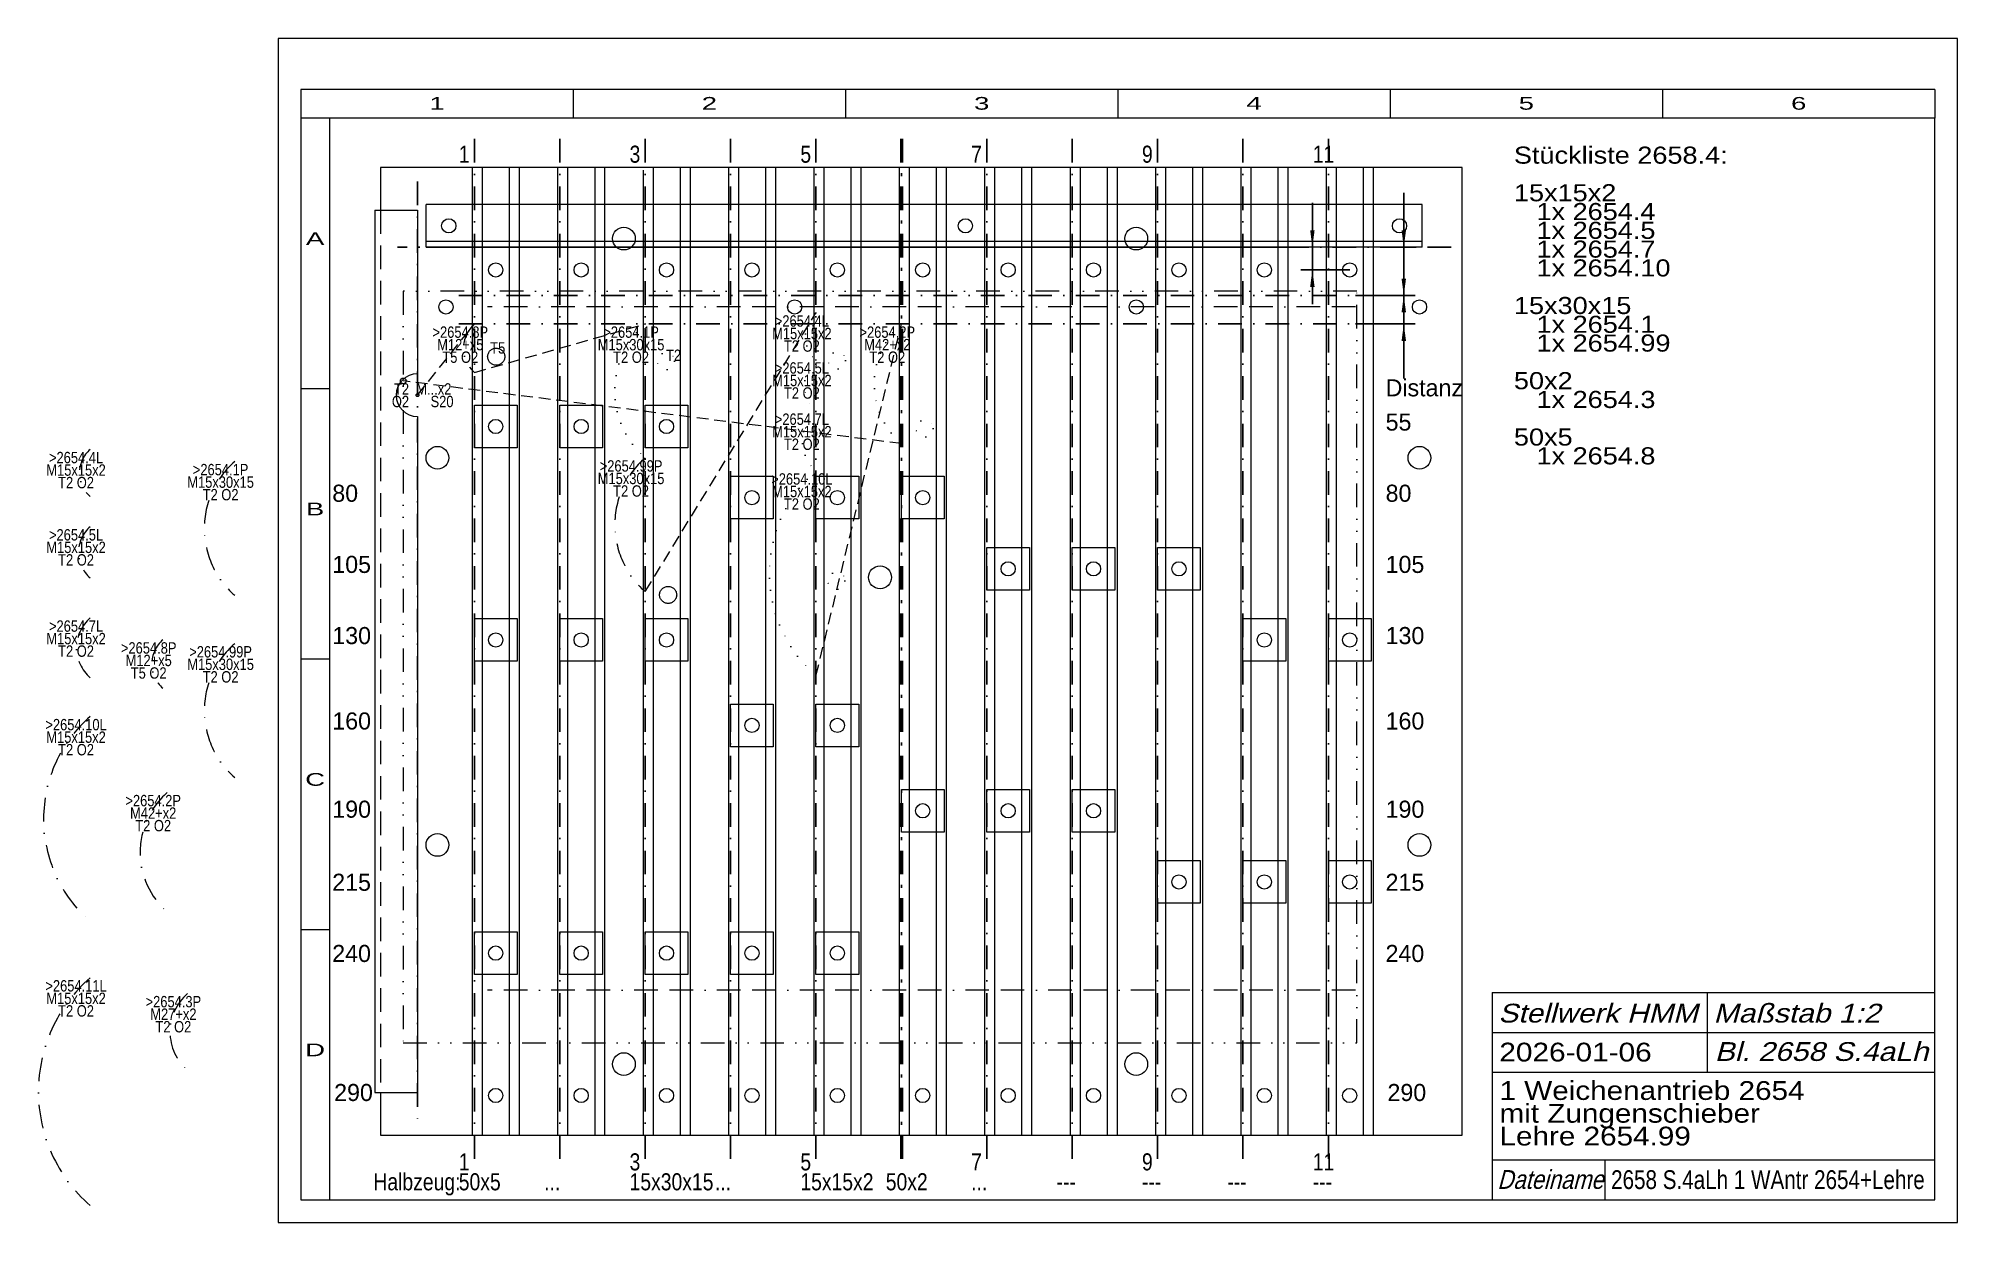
# Model space of a CAD drawing. Extents: x -82 to 592, y 2 to 418.
import ezdxf
from ezdxf.enums import TextEntityAlignment as Align

# ---------------------------------------------------------------- set-up
doc = ezdxf.new("R2010")
doc.units = 0
doc.header["$LTSCALE"] = 16.567265
for name, pattern in [('BORDER', [1.75, 0.5, -0.25, 0.5, -0.25, 0, -0.25]), ('DASHDOT', [1, 0.5, -0.25, 0, -0.25]), ('DASHED', [0.75, 0.5, -0.25]), ('DIVIDE', [1.25, 0.5, -0.25, 0, -0.25, 0, -0.25]), ('DOT', [0.25, 0, -0.25]), ('HIDDEN', [0.375, 0.25, -0.125]), ('PHANTOM', [2.5, 1.25, -0.25, 0.25, -0.25, 0.25, -0.25])]:
    doc.linetypes.add(name, pattern=pattern)
for name, color, linetype, lineweight in [('2654___ W-_ GSP-_ SIGNAL-ANTRIEB', 230, 'CONTINUOUS', 13), ('2658_4L', 14, 'CONTINUOUS', 13), ('_TEMP', 7, 'CONTINUOUS', 50), ('BEMASSUNG', 7, 'CONTINUOUS', 25), ('BESCHRIFTUNG', 7, 'CONTINUOUS', 25), ('KONSTRUKTION', 7, 'CONTINUOUS', 0), ('MASSGRENZEN', 172, 'CONTINUOUS', 25), ('MASSLINIEN', 172, 'CONTINUOUS', 25), ('MASSTEXTE', 212, 'CONTINUOUS', 25), ('MITTELLINIEN', 5, 'DASHDOT', 25), ('PFADE', 7, 'CONTINUOUS', 0), ('STANDARD', 7, 'CONTINUOUS', 0)]:
    doc.layers.add(name, color=color, linetype=linetype, lineweight=lineweight)
doc.styles.add('Arial', font='arial.ttf')

# ---------------------------------------------------------------- blocks, each defined once
blk = doc.blocks.new('D553234176')
at = {"layer": 'MASSGRENZEN'}
for points in [[(365.33, 344.67), (364.55, 350.61), (366.11, 350.61)], [(365.33, 336.67), (366.11, 330.72), (364.55, 330.72)]]:
    blk.add_solid(points, dxfattribs=at)
at = {"layer": 'MASSLINIEN', "color": 172}
for p, q in [((365.33, 344.67), (365.33, 360.27)), ((53.95, 344.67), (361.33, 344.67)), ((365.33, 336.67), (365.33, 344.67)), ((378.45, 336.67), (361.33, 336.67)), ((365.33, 336.67), (365.33, 324.68))]:
    blk.add_line(p, q, dxfattribs=at)
blk = doc.blocks.new('D553234432')
at = {"layer": 'MASSGRENZEN'}
for points in [[(397.44, 344.67), (396.66, 350.61), (398.23, 350.61)], [(397.44, 327.67), (398.23, 321.72), (396.66, 321.72)]]:
    blk.add_solid(points, dxfattribs=at)
at = {"layer": 'MASSLINIEN', "color": 172}
for p, q in [((397.44, 344.67), (397.44, 363.8)), ((397.44, 344.67), (397.44, 327.67)), ((397.44, 344.67), (401.44, 344.67)), ((380.5, 327.67), (401.44, 327.67)), ((397.44, 327.67), (397.44, 315.68))]:
    blk.add_line(p, q, dxfattribs=at)
blk = doc.blocks.new('D553234688')
at = {"layer": 'MASSGRENZEN'}
for points in [[(397.44, 327.67), (396.66, 333.61), (398.23, 333.61)], [(397.44, 317.67), (398.23, 311.72), (396.66, 311.72)]]:
    blk.add_solid(points, dxfattribs=at)
at = {"layer": 'MASSLINIEN', "color": 172}
for p, q in [((397.44, 327.67), (397.44, 339.65)), ((380.5, 327.67), (401.44, 327.67)), ((397.44, 327.67), (397.44, 317.67)), ((380.5, 317.67), (401.44, 317.67)), ((397.44, 317.67), (397.44, 298.53))]:
    blk.add_line(p, q, dxfattribs=at)

msp = doc.modelspace()

# ---------------------------------------------------------------- linework, layer by layer
at = {"layer": '2654___ W-_ GSP-_ SIGNAL-ANTRIEB', "linetype": 'DASHDOT'}
for centre, radius in [((-56.84, 265.36), 10.95), ((7.25, 245.87), 31.19), ((-56.18, 237.46), 11.94), ((-54.87, 203.92), 13.93), ((-31.09, 198.23), 11.28), ((7.25, 181.87), 31.19), ((-32.63, 143.79), 47.77), ((-18.62, 132.1), 27.87), ((-29.14, 48.03), 53.08), ((-18.07, 68.97), 17.91)]:
    msp.add_arc(centre, radius, 131.09994, 228.90006, dxfattribs=at)
at = {"layer": '2658_4L', "linetype": 'HIDDEN'}
for p, q in [((50.95, 292.67), (70.95, 317.67)), ((70.95, 300.67), (130.95, 317.67)), ((130.95, 223.67), (190.95, 321.58)), ((190.95, 194.08), (220.95, 317.67)), ((220.95, 275.67), (45.95, 297.67))]:
    msp.add_line(p, q, dxfattribs=at)
at = {"layer": '2658_4L', "linetype": 'PHANTOM'}
for centre, radius in [((78.61, 306.18), 3), ((45.95, 297.67), 1), ((50.95, 292.67), 0.5), ((139.01, 222.51), 3)]:
    msp.add_circle(centre, radius, dxfattribs=at)
at = {"layer": '2658_4L', "linetype": 'DOT'}
for centre in [(138.24, 304.65), (198.29, 304.86), (229.08, 281), (198.14, 227.46)]:
    msp.add_circle(centre, 3, dxfattribs=at)
at = {"layer": '2658_4L', "linetype": 'DASHDOT'}
for centre, radius in [((78.36, 309.17), 11.28), ((151.45, 247.17), 31.19)]:
    msp.add_arc(centre, radius, 131.09994, 228.90006, dxfattribs=at)
at = {"layer": '2658_4L', "linetype": 'DOT'}
for centre, radius in [((151.45, 294.17), 31.19), ((198.15, 313.33), 10.95), ((239.27, 296.67), 27.87), ((198.8, 296.08), 11.94), ((200.11, 276.58), 13.93), ((222.35, 230.08), 47.77)]:
    msp.add_arc(centre, radius, 131.09994, 228.90006, dxfattribs=at)
at = {"layer": '_TEMP', "lineweight": 0}
for p, q in [((428.44, 82.8), (583.83, 82.8)), ((428.44, 82.8), (428.44, 10)), ((504.04, 82.8), (504.04, 54.8)), ((428.44, 68.8), (583.83, 68.8)), ((428.44, 54.8), (583.83, 54.8)), ((428.44, 24), (583.83, 24)), ((468.04, 24), (468.04, 10))]:
    msp.add_line(p, q, dxfattribs=at)
at = {"layer": 'KONSTRUKTION', "color": 8}
for p, q in [((417.95, 372.67), (37.95, 372.67)), ((37.95, 372.67), (37.95, 357.67)), ((70.2, 372.67), (70.2, 32.67)), ((73.7, 372.67), (73.7, 32.67)), ((83.2, 372.67), (83.2, 32.67)), ((86.7, 372.67), (86.7, 32.67)), ((100.2, 372.67), (100.2, 32.67)), ((103.7, 372.67), (103.7, 32.67)), ((113.2, 372.67), (113.2, 32.67)), ((116.7, 372.67), (116.7, 32.67)), ((130.2, 371.67), (130.2, 32.67)), ((133.7, 372.67), (133.7, 32.67)), ((143.2, 372.67), (143.2, 32.67)), ((146.7, 372.67), (146.7, 32.67)), ((160.2, 372.67), (160.2, 32.67)), ((163.7, 372.67), (163.7, 32.67)), ((173.2, 372.67), (173.2, 32.67)), ((176.7, 372.67), (176.7, 32.67)), ((190.2, 372.67), (190.2, 32.67)), ((193.7, 372.67), (193.7, 32.67)), ((203.2, 372.67), (203.2, 32.67)), ((206.7, 372.67), (206.7, 32.67)), ((220.2, 372.67), (220.2, 32.67)), ((223.7, 372.67), (223.7, 32.67)), ((233.2, 372.67), (233.2, 32.67)), ((236.7, 372.67), (236.7, 32.67)), ((250.2, 372.67), (250.2, 32.67)), ((253.7, 372.67), (253.7, 32.67)), ((263.2, 372.67), (263.2, 32.67)), ((266.7, 372.67), (266.7, 32.67)), ((280.2, 372.67), (280.2, 32.67)), ((283.7, 372.67), (283.7, 32.67)), ((293.2, 372.67), (293.2, 32.67)), ((296.7, 372.67), (296.7, 32.67)), ((310.2, 372.67), (310.2, 32.67)), ((313.7, 372.67), (313.7, 32.67)), ((323.2, 372.67), (323.2, 32.67)), ((326.7, 372.67), (326.7, 32.67)), ((340.2, 372.67), (340.2, 32.67)), ((343.7, 372.67), (343.7, 32.67)), ((353.2, 372.67), (353.2, 32.67)), ((356.7, 372.67), (356.7, 32.67)), ((370.2, 372.67), (370.2, 32.67)), ((373.7, 372.67), (373.7, 32.67)), ((383.2, 372.67), (383.2, 32.67)), ((386.7, 372.67), (386.7, 32.67)), ((417.95, 32.67), (417.95, 372.67)), ((35.95, 357.67), (35.95, 47.67)), ((35.95, 357.67), (50.95, 357.67)), ((50.95, 357.67), (50.95, 300.17)), ((403.95, 359.67), (53.95, 359.67)), ((53.95, 344.67), (53.95, 359.67)), ((403.95, 344.67), (403.95, 359.67)), ((403.95, 346.67), (53.95, 346.67)), ((403.95, 344.67), (53.95, 344.67)), ((50.95, 285.17), (50.95, 47.67)), ((35.95, 47.67), (50.95, 47.67)), ((37.95, 47.67), (37.95, 32.67)), ((37.95, 32.67), (417.95, 32.67))]:
    msp.add_line(p, q, dxfattribs=at)
at = {"layer": 'KONSTRUKTION', "color": 8, "linetype": 'DASHED'}
msp.add_line((37.95, 357.67), (37.95, 47.67), dxfattribs=at)
at = {"layer": 'KONSTRUKTION', "color": 8, "linetype": 'BORDER'}
for p, q in [((380.5, 323.67), (75.5, 323.67)), ((380.5, 83.67), (75.5, 83.67))]:
    msp.add_line(p, q, dxfattribs=at)
at = {"layer": 'KONSTRUKTION', "color": 252}
for p, q in [((70.95, 289.17), (85.95, 289.17)), ((70.95, 274.17), (70.95, 289.17)), ((85.95, 289.17), (85.95, 274.17)), ((100.95, 274.17), (100.95, 289.17)), ((100.95, 289.17), (115.95, 289.17)), ((115.95, 289.17), (115.95, 274.17)), ((130.95, 274.17), (130.95, 289.17)), ((130.95, 289.17), (145.95, 289.17)), ((145.95, 289.17), (145.95, 274.17)), ((85.95, 274.17), (70.95, 274.17)), ((115.95, 274.17), (100.95, 274.17)), ((145.95, 274.17), (130.95, 274.17)), ((160.95, 249.17), (160.95, 264.17)), ((160.95, 264.17), (175.95, 264.17)), ((175.95, 264.17), (175.95, 249.17)), ((190.95, 249.17), (190.95, 264.17)), ((190.95, 264.17), (205.95, 264.17)), ((205.95, 264.17), (205.95, 249.17)), ((220.95, 264.17), (235.95, 264.17)), ((220.95, 249.17), (220.95, 264.17)), ((235.95, 264.17), (235.95, 249.17)), ((175.95, 249.17), (160.95, 249.17)), ((205.95, 249.17), (190.95, 249.17)), ((235.95, 249.17), (220.95, 249.17)), ((250.95, 224.17), (250.95, 239.17)), ((250.95, 239.17), (265.95, 239.17)), ((265.95, 239.17), (265.95, 224.17)), ((280.95, 224.17), (280.95, 239.17)), ((280.95, 239.17), (295.95, 239.17)), ((295.95, 239.17), (295.95, 224.17)), ((310.95, 239.17), (325.95, 239.17)), ((310.95, 224.17), (310.95, 239.17)), ((325.95, 239.17), (325.95, 224.17)), ((265.95, 224.17), (250.95, 224.17)), ((295.95, 224.17), (280.95, 224.17)), ((325.95, 224.17), (310.95, 224.17)), ((70.95, 199.17), (70.95, 214.17)), ((70.95, 214.17), (85.95, 214.17)), ((85.95, 214.17), (85.95, 199.17)), ((100.95, 199.17), (100.95, 214.17)), ((100.95, 214.17), (115.95, 214.17)), ((115.95, 214.17), (115.95, 199.17)), ((130.95, 214.17), (145.95, 214.17)), ((130.95, 199.17), (130.95, 214.17)), ((145.95, 214.17), (145.95, 199.17)), ((340.95, 199.17), (340.95, 214.17)), ((340.95, 214.17), (355.95, 214.17)), ((355.95, 214.17), (355.95, 199.17)), ((370.95, 199.17), (370.95, 214.17)), ((370.95, 214.17), (385.95, 214.17)), ((385.95, 214.17), (385.95, 199.17)), ((85.95, 199.17), (70.95, 199.17)), ((115.95, 199.17), (100.95, 199.17)), ((145.95, 199.17), (130.95, 199.17)), ((355.95, 199.17), (340.95, 199.17)), ((385.95, 199.17), (370.95, 199.17)), ((160.95, 169.17), (160.95, 184.17)), ((160.95, 184.17), (175.95, 184.17)), ((175.95, 184.17), (175.95, 169.17)), ((190.95, 169.17), (190.95, 184.17)), ((190.95, 184.17), (205.95, 184.17)), ((205.95, 184.17), (205.95, 169.17)), ((175.95, 169.17), (160.95, 169.17)), ((205.95, 169.17), (190.95, 169.17)), ((220.95, 139.17), (220.95, 154.17)), ((220.95, 154.17), (235.95, 154.17)), ((235.95, 154.17), (235.95, 139.17)), ((250.95, 139.17), (250.95, 154.17)), ((250.95, 154.17), (265.95, 154.17)), ((265.95, 154.17), (265.95, 139.17)), ((280.95, 154.17), (295.95, 154.17)), ((280.95, 139.17), (280.95, 154.17)), ((295.95, 154.17), (295.95, 139.17)), ((235.95, 139.17), (220.95, 139.17)), ((265.95, 139.17), (250.95, 139.17)), ((295.95, 139.17), (280.95, 139.17)), ((310.95, 114.17), (310.95, 129.17)), ((310.95, 129.17), (325.95, 129.17)), ((325.95, 129.17), (325.95, 114.17)), ((340.95, 114.17), (340.95, 129.17)), ((340.95, 129.17), (355.95, 129.17)), ((355.95, 129.17), (355.95, 114.17)), ((370.95, 129.17), (385.95, 129.17)), ((370.95, 114.17), (370.95, 129.17)), ((385.95, 129.17), (385.95, 114.17)), ((325.95, 114.17), (310.95, 114.17)), ((355.95, 114.17), (340.95, 114.17)), ((385.95, 114.17), (370.95, 114.17)), ((70.95, 89.17), (70.95, 104.17)), ((70.95, 104.17), (85.95, 104.17)), ((85.95, 104.17), (85.95, 89.17)), ((100.95, 89.17), (100.95, 104.17)), ((100.95, 104.17), (115.95, 104.17)), ((115.95, 104.17), (115.95, 89.17)), ((130.95, 104.17), (145.95, 104.17)), ((130.95, 89.17), (130.95, 104.17)), ((145.95, 104.17), (145.95, 89.17)), ((160.95, 89.17), (160.95, 104.17)), ((160.95, 104.17), (175.95, 104.17)), ((175.95, 104.17), (175.95, 89.17)), ((190.95, 89.17), (190.95, 104.17)), ((190.95, 104.17), (205.95, 104.17)), ((205.95, 104.17), (205.95, 89.17)), ((85.95, 89.17), (70.95, 89.17)), ((115.95, 89.17), (100.95, 89.17)), ((145.95, 89.17), (130.95, 89.17)), ((175.95, 89.17), (160.95, 89.17)), ((205.95, 89.17), (190.95, 89.17))]:
    msp.add_line(p, q, dxfattribs=at)
at = {"layer": 'KONSTRUKTION', "color": 8}
for centre, radius in [((61.95, 352.17), 2.5), ((123.45, 347.67), 4), ((243.45, 352.17), 2.5), ((303.45, 347.67), 4), ((395.95, 352.17), 2.5), ((78.45, 336.67), 2.5), ((78.45, 336.67), 2.5), ((108.45, 336.67), 2.5), ((108.45, 336.67), 2.5), ((138.45, 336.67), 2.5), ((138.45, 336.67), 2.5), ((168.45, 336.67), 2.5), ((168.45, 336.67), 2.5), ((198.45, 336.67), 2.5), ((198.45, 336.67), 2.5), ((228.45, 336.67), 2.5), ((228.45, 336.67), 2.5), ((258.45, 336.67), 2.5), ((258.45, 336.67), 2.5), ((288.45, 336.67), 2.5), ((288.45, 336.67), 2.5), ((318.45, 336.67), 2.5), ((318.45, 336.67), 2.5), ((348.45, 336.67), 2.5), ((348.45, 336.67), 2.5), ((378.45, 336.67), 2.5), ((378.45, 336.67), 2.5), ((60.95, 323.67), 2.5), ((183.45, 323.67), 2.5), ((303.45, 323.67), 2.5), ((402.95, 323.67), 2.5), ((78.45, 281.67), 2.5), ((78.45, 281.67), 2.5), ((108.45, 281.67), 2.5), ((108.45, 281.67), 2.5), ((138.45, 281.67), 2.5), ((138.45, 281.67), 2.5), ((57.97, 270.67), 4), ((402.95, 270.67), 4), ((168.45, 256.67), 2.5), ((168.45, 256.67), 2.5), ((198.45, 256.67), 2.5), ((198.45, 256.67), 2.5), ((228.45, 256.67), 2.5), ((228.45, 256.67), 2.5), ((213.45, 228.67), 4), ((258.45, 231.67), 2.5), ((258.45, 231.67), 2.5), ((288.45, 231.67), 2.5), ((288.45, 231.67), 2.5), ((318.45, 231.67), 2.5), ((318.45, 231.67), 2.5), ((78.45, 206.67), 2.5), ((78.45, 206.67), 2.5), ((108.45, 206.67), 2.5), ((108.45, 206.67), 2.5), ((138.45, 206.67), 2.5), ((138.45, 206.67), 2.5), ((348.45, 206.67), 2.5), ((348.45, 206.67), 2.5), ((378.45, 206.67), 2.5), ((378.45, 206.67), 2.5), ((168.45, 176.67), 2.5), ((168.45, 176.67), 2.5), ((198.45, 176.67), 2.5), ((198.45, 176.67), 2.5), ((228.45, 146.67), 2.5), ((228.45, 146.67), 2.5), ((258.45, 146.67), 2.5), ((258.45, 146.67), 2.5), ((288.45, 146.67), 2.5), ((288.45, 146.67), 2.5), ((57.97, 134.67), 4), ((402.95, 134.67), 4), ((318.45, 121.67), 2.5), ((318.45, 121.67), 2.5), ((348.45, 121.67), 2.5), ((348.45, 121.67), 2.5), ((378.45, 121.67), 2.5), ((378.45, 121.67), 2.5), ((78.45, 96.67), 2.5), ((78.45, 96.67), 2.5), ((108.45, 96.67), 2.5), ((108.45, 96.67), 2.5), ((138.45, 96.67), 2.5), ((138.45, 96.67), 2.5), ((168.45, 96.67), 2.5), ((168.45, 96.67), 2.5), ((198.45, 96.67), 2.5), ((198.45, 96.67), 2.5), ((123.45, 57.67), 4), ((303.45, 57.67), 4), ((78.45, 46.67), 2.5), ((78.45, 46.67), 2.5), ((108.45, 46.67), 2.5), ((108.45, 46.67), 2.5), ((138.45, 46.67), 2.5), ((138.45, 46.67), 2.5), ((168.45, 46.67), 2.5), ((168.45, 46.67), 2.5), ((198.45, 46.67), 2.5), ((198.45, 46.67), 2.5), ((228.45, 46.67), 2.5), ((228.45, 46.67), 2.5), ((258.45, 46.67), 2.5), ((258.45, 46.67), 2.5), ((288.45, 46.67), 2.5), ((288.45, 46.67), 2.5), ((318.45, 46.67), 2.5), ((318.45, 46.67), 2.5), ((348.45, 46.67), 2.5), ((348.45, 46.67), 2.5), ((378.45, 46.67), 2.5), ((378.45, 46.67), 2.5)]:
    msp.add_circle(centre, radius, dxfattribs=at)
msp.add_arc((50.95, 292.67), 7.5, 90, 270, dxfattribs=at)
at = {"layer": 'MITTELLINIEN'}
for p, q in [((70.95, 382.66), (70.95, 22.66)), ((100.95, 382.66), (100.95, 22.66)), ((130.95, 382.66), (130.95, 22.66)), ((160.95, 382.66), (160.95, 22.66)), ((190.95, 382.66), (190.95, 22.66)), ((250.95, 382.66), (250.95, 22.66)), ((280.95, 382.66), (280.95, 22.66)), ((310.95, 382.66), (310.95, 22.66)), ((340.95, 382.66), (340.95, 22.66)), ((370.95, 382.66), (370.95, 22.66)), ((50.95, 367.67), (50.95, 37.67)), ((414.04, 344.67), (43.89, 344.67)), ((390.5, 327.67), (65.5, 327.67)), ((390.5, 327.67), (65.5, 327.67)), ((390.5, 317.67), (65.5, 317.67)), ((390.5, 317.67), (65.5, 317.67))]:
    msp.add_line(p, q, dxfattribs=at)
at = {"layer": 'MITTELLINIEN', "color": 154, "lineweight": 50}
msp.add_line((220.95, 382.66), (220.95, 22.66), dxfattribs=at)
at = {"layer": 'PFADE', "linetype": 'DIVIDE', "lineweight": 20}
for p, q in [((380.95, 329.17), (45.95, 329.17)), ((45.95, 329.17), (45.95, 65.17)), ((380.95, 65.17), (380.95, 329.17)), ((45.95, 65.17), (380.95, 65.17))]:
    msp.add_line(p, q, dxfattribs=at)
at = {"layer": 'STANDARD'}
for p, q in [((592, 418), (2, 418)), ((2, 418), (2, 2)), ((592, 2), (592, 418)), ((584, 400), (10, 400)), ((10, 400), (10, 390)), ((105.67, 400), (105.67, 390)), ((201.33, 400), (201.33, 390)), ((297, 400), (297, 390)), ((392.67, 400), (392.67, 390)), ((488.33, 400), (488.33, 390)), ((584, 400), (584, 390)), ((10, 390), (10, 10)), ((20, 390), (10, 390)), ((20, 390), (20, 10)), ((584, 390), (20, 390)), ((584, 10), (584, 390)), ((10, 295), (20, 295)), ((10, 200), (20, 200)), ((10, 105), (20, 105)), ((10, 10), (20, 10)), ((20, 10), (584, 10)), ((2, 2), (592, 2))]:
    msp.add_line(p, q, dxfattribs=at)

# ---------------------------------------------------------------- block references
at = {"layer": 'BEMASSUNG'}
for name in ['D553234176', 'D553234432', 'D553234688']:
    msp.add_blockref(name, (0, 0), dxfattribs=at)

# ---------------------------------------------------------------- texts
at = {"layer": '2654___ W-_ GSP-_ SIGNAL-ANTRIEB', "char_height": 4, "attachment_point": 5, "line_spacing_factor": 0.66, "style": 'Arial'}
for s, insert in [('\\W0.810845;>2654.4L\\PM15x15x2\\PT2 O2', (-68.99, 266.33)), ('\\W0.810845;>2654.1P\\PM15x30x15\\PT2 O2', (-18.21, 262.09)), ('\\W0.810845;>2654.5L\\PM15x15x2\\PT2 O2', (-68.99, 239.18)), ('\\W0.810845;>2654.7L\\PM15x15x2\\PT2 O2', (-68.99, 207.13)), ('\\W0.810845;>2654.8P\\PM12+x5\\PT5 O2', (-43.47, 199.45)), ('\\W0.810848;>2654.99P\\PM15x30x15\\PT2 O2', (-18.21, 198.09)), ('\\W0.810848;>2654.10L\\PM15x15x2\\PT2 O2', (-68.99, 172.5)), ('\\W0.810845;>2654.2P\\PM42+x2\\PT2 O2', (-41.89, 145.82)), ('\\W0.810848;>2654.11L\\PM15x15x2\\PT2 O2', (-68.99, 80.75)), ('\\W0.810845;>2654.3P\\PM27+x2\\PT2 O2', (-34.8, 75.19))]:
    msp.add_mtext(s, dxfattribs=dict(at, insert=insert))
at = {"layer": '2658_4L', "linetype": 'PHANTOM', "style": 'Arial', "width": 0.810866}
for s, p in [('T5', (79.14, 309.28)), ('T2', (140.92, 306.68))]:
    msp.add_text(s, height=4, dxfattribs=at).set_placement(p, align=Align.MIDDLE_CENTER)
at = {"layer": '2658_4L', "char_height": 4, "attachment_point": 5, "line_spacing_factor": 0.66, "style": 'Arial'}
for s, insert in [('\\W0.810845;>2654.4L\\PM15x15x2\\PT2 O2', (185.99, 314.3)), ('\\W0.810845;>2654.8P\\PM12+x5\\PT5 O2', (65.99, 310.38)), ('\\W0.810845;>2654.1P\\PM15x30x15\\PT2 O2', (125.99, 310.38)), ('\\W0.810845;>2654.2P\\PM42+x2\\PT2 O2', (215.99, 310.38)), ('\\W0.810845;>2654.5L\\PM15x15x2\\PT2 O2', (185.99, 297.8)), ('\\W0.810845;>2654.7L\\PM15x15x2\\PT2 O2', (185.99, 279.8)), ('\\W0.810848;>2654.99P\\PM15x30x15\\PT2 O2', (125.99, 263.38)), ('\\W0.810848;>2654.10L\\PM15x15x2\\PT2 O2', (185.99, 258.8))]:
    msp.add_mtext(s, dxfattribs=dict(at, insert=insert))
at = {"layer": '2658_4L', "linetype": 'PHANTOM', "insert": (52.79, 292.62), "char_height": 4, "attachment_point": 5, "line_spacing_factor": 0.66, "style": 'Arial'}
msp.add_mtext('\\W0.810866;T2  M...x2\\PO2      S20\\P', dxfattribs=at)
at = {"layer": 'BESCHRIFTUNG', "style": 'Arial'}
for s, width, p in [('1', 0.810869, (65.46, 374.32)), ('3', 0.810869, (125.46, 374.32)), ('5', 0.810869, (185.46, 374.32)), ('7', 0.810869, (245.46, 374.32)), ('9', 0.810869, (305.46, 374.32)), ('11', 0.810869, (365.46, 374.32)), ('Distanz', 0.972766, (391.06, 292.25)), ('55', 0.972828, (391.06, 280.22)), ('80', 0.972828, (21.03, 255.22)), ('80', 0.972828, (391.06, 255.22)), ('105', 0.972828, (21.03, 230.22)), ('105', 0.972828, (391.06, 230.22)), ('130', 0.972828, (21.03, 205.22)), ('130', 0.972828, (391.06, 205.22)), ('160', 0.972828, (21.03, 175.22)), ('160', 0.972828, (391.06, 175.22)), ('190', 0.972828, (21.03, 144.23)), ('190', 0.972828, (391.06, 144.23)), ('215', 0.972828, (21, 118.56)), ('215', 0.972828, (391.03, 118.56)), ('240', 0.972828, (21, 93.55)), ('240', 0.972828, (391.03, 93.55)), ('290', 0.972828, (21.68, 44.71)), ('290', 0.972828, (391.71, 44.71)), ('1', 0.810869, (65.46, 20.34)), ('3', 0.810869, (125.46, 20.34)), ('5', 0.810869, (185.46, 20.34)), ('7', 0.810869, (245.46, 20.34)), ('9', 0.810869, (305.46, 20.34)), ('11', 0.810869, (365.46, 20.34)), ('Halbzeug:', 0.810868, (35.46, 13.34)), ('50x5', 0.810868, (65.46, 13.34)), ('...', 0.810866, (95.46, 13.34)), ('15x30x15', 0.810868, (125.46, 13.34)), ('...', 0.810866, (155.46, 13.34)), ('15x15x2', 0.810868, (185.46, 13.34)), ('50x2', 0.810868, (215.46, 13.34)), ('...', 0.810866, (245.46, 13.34)), ('---', 0.810862, (275.46, 13.34)), ('---', 0.810862, (305.46, 13.34)), ('---', 0.810862, (335.46, 13.34)), ('---', 0.810862, (365.46, 13.34))]:
    msp.add_text(s, height=6, dxfattribs=dict(at, width=width)).set_placement(p)
at = {"layer": 'BESCHRIFTUNG', "style": 'Arial', "oblique": 15}
for s, width, p in [('Stellwerk HMM', 1.130136, (430.63, 78.88)), ('Maßstab 1:2', 1.143719, (506.23, 78.88)), ('Bl. 2658 S.4aLh', 1.143728, (506.67, 65.4)), ('Dateiname', 0.835372, (430.3, 20.45))]:
    msp.add_text(s, height=6.6, dxfattribs=dict(at, width=width)).set_placement(p, align=Align.TOP_LEFT)
at = {"layer": 'BESCHRIFTUNG', "style": 'Arial'}
for s, width, p in [('2026-01-06', 1.135137, (431, 65.2)), ('2658 S.4aLh 1 WAntr 2654+Lehre', 0.78605, (470.27, 20.4))]:
    msp.add_text(s, height=6.6, dxfattribs=dict(at, width=width)).set_placement(p, align=Align.TOP_LEFT)
at = {"layer": 'BESCHRIFTUNG', "attachment_point": 1, "style": 'Arial'}
for s, insert, char_height, line_spacing_factor in [('\\W1.135063;Stückliste 2658.4:\\P\\P15x15x2\\P   1x 2654.4\\P   1x 2654.5\\P   1x 2654.7\\P   1x 2654.10\\P\\P15x30x15\\P   1x 2654.1\\P   1x 2654.99\\P\\P50x2\\P   1x 2654.3\\P\\P50x5\\P   1x 2654.8\\P', (436.13, 379.98), 6, 0.66), ('\\W1.130183;1 Weichenantrieb 2654\\Pmit Zungenschieber\\PLehre 2654.99', (431.07, 51.7), 6.6, 0.727273)]:
    msp.add_mtext(s, dxfattribs=dict(at, insert=insert, char_height=char_height, line_spacing_factor=line_spacing_factor))
at = {"layer": 'STANDARD', "style": 'Arial'}
for s, width, p in [('1', 1.547923, (57.83, 392.95)), ('2', 1.547922, (153.5, 392.95)), ('3', 1.547923, (249.17, 392.95)), ('4', 1.547923, (344.83, 392.95)), ('5', 1.547922, (440.5, 392.95)), ('6', 1.547923, (536.17, 392.95)), ('A', 1.547987, (15, 345.45)), ('B', 1.547987, (15, 250.45)), ('C', 1.548103, (15, 155.45)), ('D', 1.548104, (15, 60.45))]:
    msp.add_text(s, height=4.46, dxfattribs=dict(at, width=width)).set_placement(p, align=Align.CENTER)

doc.saveas('drawing.dxf')
